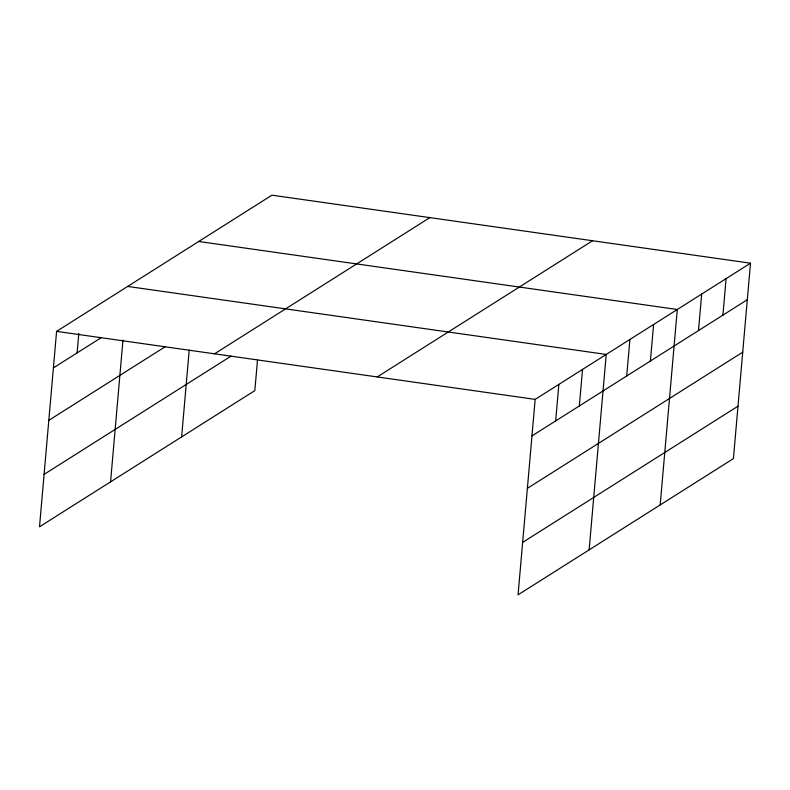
<?xml version="1.0" encoding="UTF-8"?>
<svg xmlns="http://www.w3.org/2000/svg" width="790" height="790" viewBox="0 0 790 790"><rect width="100%" height="100%" fill="white"/><g stroke="black" fill="none" stroke-linecap="round" stroke-linejoin="round"><path stroke-width="1.19" d="M750.5 263.188L535.166 399.385L518.062 594.821L733.406 458.625L750.5 263.188L271.938 195.179L56.594 331.375L39.5 526.812L254.834 390.615L257.5 360.122M77.094 352.923L78.793 333.439M110.561 481.861L122.973 340.036M181.621 436.919L189.215 350.098M555.656 420.932L558.846 384.404M579.337 405.951L582.536 369.424M589.123 549.88L606.226 354.443L127.664 286.434M626.717 375.991L629.907 339.463M650.407 361.01L653.597 324.483M660.183 504.929L677.287 309.492L198.725 241.483M698.498 330.585L701.688 294.058M722.899 315.151L726.099 278.623M53.404 367.903L100.774 337.942M48.812 420.339L165.189 346.741M214.525 353.821L429.859 217.625M44.092 474.365L230.957 356.181M377.235 376.939L592.569 240.743M531.966 435.912L747.301 299.716M527.374 488.358L742.719 352.162M522.654 542.384L737.988 406.188M56.594 331.375L535.166 399.385"/></g></svg>
